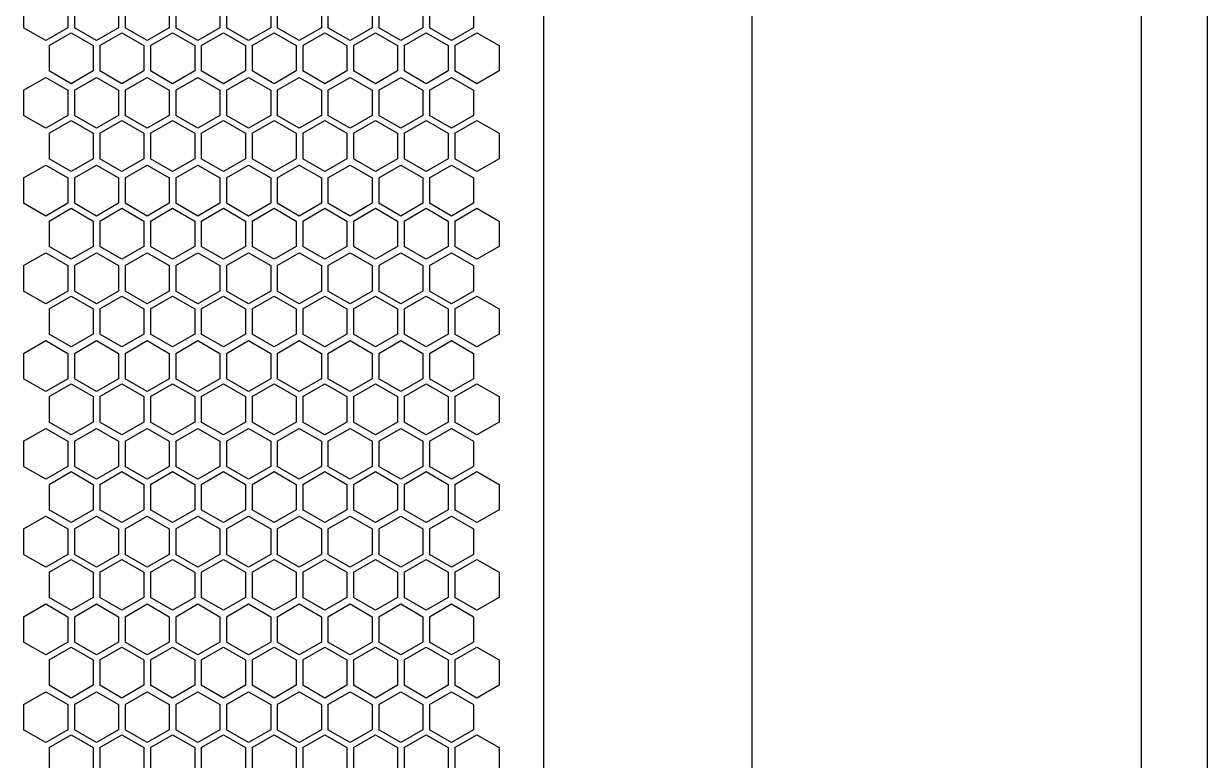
# Model space of a CAD drawing. Header units: millimetres. Extents: x 55614 to 110757, y -66981 to -47484.
# Drawn here: x 64571.4 to 64786.1, y -50503.7 to -50370 of the extents above; entities that cross this region are included whole.
import ezdxf

# ---------------------------------------------------------------- set-up
doc = ezdxf.new("R2010")
doc.units = ezdxf.units.MM
for name, color, linetype in [('4212-68099_1_0', 7, 'Continuous'), ('4212-73754_1_0', 7, 'Continuous'), ('4215-0412-2_0', 7, 'Continuous')]:
    doc.layers.add(name, color=color, linetype=linetype)
doc.layers.add('THICK', color=7, linetype='Continuous', lineweight=0)

# ---------------------------------------------------------------- blocks, each defined once
blk = doc.blocks.new('2-1725')
at = {"layer": '4212-68099_1_0', "color": 7, "linetype": 'Continuous'}
blk.add_line((-16312.63, -71550.95), (-16312.63, -73625.95), dxfattribs=at)
at = {"layer": '4212-73754_1_0', "color": 7, "linetype": 'Continuous'}
blk.add_line((-16300.63, -72573.45), (-16300.63, -71552.65), dxfattribs=at)
at = {"layer": '4215-0412-2_0', "color": 7, "linetype": 'Continuous'}
for p, q in [((-16421.03, -71628.67), (-16421.03, -72057.27)), ((-16383.23, -71631.67), (-16383.23, -72054.27)), ((-16515.32, -71792.24), (-16515.32, -71796.86)), ((-16507.31, -71792.24), (-16507.31, -71796.86)), ((-16506.12, -71792.24), (-16506.12, -71796.86)), ((-16498.11, -71792.24), (-16498.11, -71796.86)), ((-16496.92, -71792.24), (-16496.92, -71796.86)), ((-16488.91, -71792.24), (-16488.91, -71796.86)), ((-16487.72, -71792.24), (-16487.72, -71796.86)), ((-16479.71, -71792.24), (-16479.71, -71796.86)), ((-16478.52, -71792.24), (-16478.52, -71796.86)), ((-16470.51, -71792.24), (-16470.51, -71796.86)), ((-16469.32, -71792.24), (-16469.32, -71796.86)), ((-16461.31, -71792.24), (-16461.31, -71796.86)), ((-16460.12, -71792.24), (-16460.12, -71796.86)), ((-16452.11, -71792.24), (-16452.11, -71796.86)), ((-16450.92, -71792.24), (-16450.92, -71796.86)), ((-16442.91, -71792.24), (-16442.91, -71796.86)), ((-16441.72, -71792.24), (-16441.72, -71796.86)), ((-16433.71, -71792.24), (-16433.71, -71796.86)), ((-16511.32, -71799.17), (-16515.32, -71796.86)), ((-16507.31, -71796.86), (-16511.32, -71799.17)), ((-16510.7, -71800.08), (-16506.7, -71797.77)), ((-16506.7, -71797.77), (-16502.7, -71800.08)), ((-16502.12, -71799.17), (-16506.12, -71796.86)), ((-16498.11, -71796.86), (-16502.12, -71799.17)), ((-16501.5, -71800.08), (-16497.5, -71797.77)), ((-16497.5, -71797.77), (-16493.5, -71800.08)), ((-16492.92, -71799.17), (-16496.92, -71796.86)), ((-16488.91, -71796.86), (-16492.92, -71799.17)), ((-16492.3, -71800.08), (-16488.3, -71797.77)), ((-16488.3, -71797.77), (-16484.3, -71800.08)), ((-16483.72, -71799.17), (-16487.72, -71796.86)), ((-16479.71, -71796.86), (-16483.72, -71799.17)), ((-16483.1, -71800.08), (-16479.1, -71797.77)), ((-16479.1, -71797.77), (-16475.1, -71800.08)), ((-16474.52, -71799.17), (-16478.52, -71796.86)), ((-16470.51, -71796.86), (-16474.52, -71799.17)), ((-16473.9, -71800.08), (-16469.9, -71797.77)), ((-16469.9, -71797.77), (-16465.9, -71800.08)), ((-16465.32, -71799.17), (-16469.32, -71796.86)), ((-16461.31, -71796.86), (-16465.32, -71799.17)), ((-16464.7, -71800.08), (-16460.7, -71797.77)), ((-16460.7, -71797.77), (-16456.7, -71800.08)), ((-16456.12, -71799.17), (-16460.12, -71796.86)), ((-16452.11, -71796.86), (-16456.12, -71799.17)), ((-16455.5, -71800.08), (-16451.5, -71797.77)), ((-16451.5, -71797.77), (-16447.5, -71800.08)), ((-16446.92, -71799.17), (-16450.92, -71796.86)), ((-16442.91, -71796.86), (-16446.92, -71799.17)), ((-16446.3, -71800.08), (-16442.3, -71797.77)), ((-16442.3, -71797.77), (-16438.3, -71800.08)), ((-16437.72, -71799.17), (-16441.72, -71796.86)), ((-16433.71, -71796.86), (-16437.72, -71799.17)), ((-16437.1, -71800.08), (-16433.1, -71797.77)), ((-16433.1, -71797.77), (-16429.1, -71800.08)), ((-16510.7, -71800.08), (-16510.7, -71804.7)), ((-16502.7, -71800.08), (-16502.7, -71804.7)), ((-16501.5, -71800.08), (-16501.5, -71804.7)), ((-16493.5, -71800.08), (-16493.5, -71804.7)), ((-16492.3, -71800.08), (-16492.3, -71804.7)), ((-16484.3, -71800.08), (-16484.3, -71804.7)), ((-16483.1, -71800.08), (-16483.1, -71804.7)), ((-16475.1, -71800.08), (-16475.1, -71804.7)), ((-16473.9, -71800.08), (-16473.9, -71804.7)), ((-16465.9, -71800.08), (-16465.9, -71804.7)), ((-16464.7, -71800.08), (-16464.7, -71804.7)), ((-16456.7, -71800.08), (-16456.7, -71804.7)), ((-16455.5, -71800.08), (-16455.5, -71804.7)), ((-16447.5, -71800.08), (-16447.5, -71804.7)), ((-16446.3, -71800.08), (-16446.3, -71804.7)), ((-16438.3, -71800.08), (-16438.3, -71804.7)), ((-16437.1, -71800.08), (-16437.1, -71804.7)), ((-16429.1, -71800.08), (-16429.1, -71804.7)), ((-16506.7, -71807.01), (-16510.7, -71804.7)), ((-16502.7, -71804.7), (-16506.7, -71807.01)), ((-16497.5, -71807.01), (-16501.5, -71804.7)), ((-16493.5, -71804.7), (-16497.5, -71807.01)), ((-16488.3, -71807.01), (-16492.3, -71804.7)), ((-16484.3, -71804.7), (-16488.3, -71807.01)), ((-16479.1, -71807.01), (-16483.1, -71804.7)), ((-16475.1, -71804.7), (-16479.1, -71807.01)), ((-16469.9, -71807.01), (-16473.9, -71804.7)), ((-16465.9, -71804.7), (-16469.9, -71807.01)), ((-16460.7, -71807.01), (-16464.7, -71804.7)), ((-16456.7, -71804.7), (-16460.7, -71807.01)), ((-16451.5, -71807.01), (-16455.5, -71804.7)), ((-16447.5, -71804.7), (-16451.5, -71807.01)), ((-16442.3, -71807.01), (-16446.3, -71804.7)), ((-16438.3, -71804.7), (-16442.3, -71807.01)), ((-16433.1, -71807.01), (-16437.1, -71804.7)), ((-16429.1, -71804.7), (-16433.1, -71807.01)), ((-16515.32, -71808.17), (-16511.32, -71805.86)), ((-16511.32, -71805.86), (-16507.31, -71808.17)), ((-16506.12, -71808.17), (-16502.12, -71805.86)), ((-16502.12, -71805.86), (-16498.11, -71808.17)), ((-16496.92, -71808.17), (-16492.92, -71805.86)), ((-16492.92, -71805.86), (-16488.91, -71808.17)), ((-16487.72, -71808.17), (-16483.72, -71805.86)), ((-16483.72, -71805.86), (-16479.71, -71808.17)), ((-16478.52, -71808.17), (-16474.52, -71805.86)), ((-16474.52, -71805.86), (-16470.51, -71808.17)), ((-16469.32, -71808.17), (-16465.32, -71805.86)), ((-16465.32, -71805.86), (-16461.31, -71808.17)), ((-16460.12, -71808.17), (-16456.12, -71805.86)), ((-16456.12, -71805.86), (-16452.11, -71808.17)), ((-16450.92, -71808.17), (-16446.92, -71805.86)), ((-16446.92, -71805.86), (-16442.91, -71808.17)), ((-16441.72, -71808.17), (-16437.72, -71805.86)), ((-16437.72, -71805.86), (-16433.71, -71808.17)), ((-16515.32, -71808.17), (-16515.32, -71812.79)), ((-16507.31, -71808.17), (-16507.31, -71812.79)), ((-16506.12, -71808.17), (-16506.12, -71812.79)), ((-16498.11, -71808.17), (-16498.11, -71812.79)), ((-16496.92, -71808.17), (-16496.92, -71812.79)), ((-16488.91, -71808.17), (-16488.91, -71812.79)), ((-16487.72, -71808.17), (-16487.72, -71812.79)), ((-16479.71, -71808.17), (-16479.71, -71812.79)), ((-16478.52, -71808.17), (-16478.52, -71812.79)), ((-16470.51, -71808.17), (-16470.51, -71812.79)), ((-16469.32, -71808.17), (-16469.32, -71812.79)), ((-16461.31, -71808.17), (-16461.31, -71812.79)), ((-16460.12, -71808.17), (-16460.12, -71812.79)), ((-16452.11, -71808.17), (-16452.11, -71812.79)), ((-16450.92, -71808.17), (-16450.92, -71812.79)), ((-16442.91, -71808.17), (-16442.91, -71812.79)), ((-16441.72, -71808.17), (-16441.72, -71812.79)), ((-16433.71, -71808.17), (-16433.71, -71812.79)), ((-16511.32, -71815.1), (-16515.32, -71812.79)), ((-16507.31, -71812.79), (-16511.32, -71815.1)), ((-16510.7, -71816.01), (-16506.7, -71813.7)), ((-16506.7, -71813.7), (-16502.7, -71816.01)), ((-16502.12, -71815.1), (-16506.12, -71812.79)), ((-16498.11, -71812.79), (-16502.12, -71815.1)), ((-16501.5, -71816.01), (-16497.5, -71813.7)), ((-16497.5, -71813.7), (-16493.5, -71816.01)), ((-16492.92, -71815.1), (-16496.92, -71812.79)), ((-16488.91, -71812.79), (-16492.92, -71815.1)), ((-16492.3, -71816.01), (-16488.3, -71813.7)), ((-16488.3, -71813.7), (-16484.3, -71816.01)), ((-16483.72, -71815.1), (-16487.72, -71812.79)), ((-16479.71, -71812.79), (-16483.72, -71815.1)), ((-16483.1, -71816.01), (-16479.1, -71813.7)), ((-16479.1, -71813.7), (-16475.1, -71816.01)), ((-16474.52, -71815.1), (-16478.52, -71812.79)), ((-16470.51, -71812.79), (-16474.52, -71815.1)), ((-16473.9, -71816.01), (-16469.9, -71813.7)), ((-16469.9, -71813.7), (-16465.9, -71816.01)), ((-16465.32, -71815.1), (-16469.32, -71812.79)), ((-16461.31, -71812.79), (-16465.32, -71815.1)), ((-16464.7, -71816.01), (-16460.7, -71813.7)), ((-16460.7, -71813.7), (-16456.7, -71816.01)), ((-16456.12, -71815.1), (-16460.12, -71812.79)), ((-16452.11, -71812.79), (-16456.12, -71815.1)), ((-16455.5, -71816.01), (-16451.5, -71813.7)), ((-16451.5, -71813.7), (-16447.5, -71816.01)), ((-16446.92, -71815.1), (-16450.92, -71812.79)), ((-16442.91, -71812.79), (-16446.92, -71815.1)), ((-16446.3, -71816.01), (-16442.3, -71813.7)), ((-16442.3, -71813.7), (-16438.3, -71816.01)), ((-16437.72, -71815.1), (-16441.72, -71812.79)), ((-16433.71, -71812.79), (-16437.72, -71815.1)), ((-16437.1, -71816.01), (-16433.1, -71813.7)), ((-16433.1, -71813.7), (-16429.1, -71816.01)), ((-16510.7, -71816.01), (-16510.7, -71820.63)), ((-16502.7, -71816.01), (-16502.7, -71820.63)), ((-16501.5, -71816.01), (-16501.5, -71820.63)), ((-16493.5, -71816.01), (-16493.5, -71820.63)), ((-16492.3, -71816.01), (-16492.3, -71820.63)), ((-16484.3, -71816.01), (-16484.3, -71820.63)), ((-16483.1, -71816.01), (-16483.1, -71820.63)), ((-16475.1, -71816.01), (-16475.1, -71820.63)), ((-16473.9, -71816.01), (-16473.9, -71820.63)), ((-16465.9, -71816.01), (-16465.9, -71820.63)), ((-16464.7, -71816.01), (-16464.7, -71820.63)), ((-16456.7, -71816.01), (-16456.7, -71820.63)), ((-16455.5, -71816.01), (-16455.5, -71820.63)), ((-16447.5, -71816.01), (-16447.5, -71820.63)), ((-16446.3, -71816.01), (-16446.3, -71820.63)), ((-16438.3, -71816.01), (-16438.3, -71820.63)), ((-16437.1, -71816.01), (-16437.1, -71820.63)), ((-16429.1, -71816.01), (-16429.1, -71820.63)), ((-16515.32, -71824.1), (-16511.32, -71821.79)), ((-16511.32, -71821.79), (-16507.31, -71824.1)), ((-16506.7, -71822.94), (-16510.7, -71820.63)), ((-16502.7, -71820.63), (-16506.7, -71822.94)), ((-16506.12, -71824.1), (-16502.12, -71821.79)), ((-16502.12, -71821.79), (-16498.11, -71824.1)), ((-16497.5, -71822.94), (-16501.5, -71820.63)), ((-16493.5, -71820.63), (-16497.5, -71822.94)), ((-16496.92, -71824.1), (-16492.92, -71821.79)), ((-16492.92, -71821.79), (-16488.91, -71824.1)), ((-16488.3, -71822.94), (-16492.3, -71820.63)), ((-16484.3, -71820.63), (-16488.3, -71822.94)), ((-16487.72, -71824.1), (-16483.72, -71821.79)), ((-16483.72, -71821.79), (-16479.71, -71824.1)), ((-16479.1, -71822.94), (-16483.1, -71820.63)), ((-16475.1, -71820.63), (-16479.1, -71822.94)), ((-16478.52, -71824.1), (-16474.52, -71821.79)), ((-16474.52, -71821.79), (-16470.51, -71824.1)), ((-16469.9, -71822.94), (-16473.9, -71820.63)), ((-16465.9, -71820.63), (-16469.9, -71822.94)), ((-16469.32, -71824.1), (-16465.32, -71821.79)), ((-16465.32, -71821.79), (-16461.31, -71824.1)), ((-16460.7, -71822.94), (-16464.7, -71820.63)), ((-16456.7, -71820.63), (-16460.7, -71822.94)), ((-16460.12, -71824.1), (-16456.12, -71821.79)), ((-16456.12, -71821.79), (-16452.11, -71824.1)), ((-16451.5, -71822.94), (-16455.5, -71820.63)), ((-16447.5, -71820.63), (-16451.5, -71822.94)), ((-16450.92, -71824.1), (-16446.92, -71821.79)), ((-16446.92, -71821.79), (-16442.91, -71824.1)), ((-16442.3, -71822.94), (-16446.3, -71820.63)), ((-16438.3, -71820.63), (-16442.3, -71822.94)), ((-16441.72, -71824.1), (-16437.72, -71821.79)), ((-16437.72, -71821.79), (-16433.71, -71824.1)), ((-16433.1, -71822.94), (-16437.1, -71820.63)), ((-16429.1, -71820.63), (-16433.1, -71822.94)), ((-16515.32, -71824.1), (-16515.32, -71828.72)), ((-16507.31, -71824.1), (-16507.31, -71828.72)), ((-16506.12, -71824.1), (-16506.12, -71828.72)), ((-16498.11, -71824.1), (-16498.11, -71828.72)), ((-16496.92, -71824.1), (-16496.92, -71828.72)), ((-16488.91, -71824.1), (-16488.91, -71828.72)), ((-16487.72, -71824.1), (-16487.72, -71828.72)), ((-16479.71, -71824.1), (-16479.71, -71828.72)), ((-16478.52, -71824.1), (-16478.52, -71828.72)), ((-16470.51, -71824.1), (-16470.51, -71828.72)), ((-16469.32, -71824.1), (-16469.32, -71828.72)), ((-16461.31, -71824.1), (-16461.31, -71828.72)), ((-16460.12, -71824.1), (-16460.12, -71828.72)), ((-16452.11, -71824.1), (-16452.11, -71828.72)), ((-16450.92, -71824.1), (-16450.92, -71828.72)), ((-16442.91, -71824.1), (-16442.91, -71828.72)), ((-16441.72, -71824.1), (-16441.72, -71828.72)), ((-16433.71, -71824.1), (-16433.71, -71828.72)), ((-16511.32, -71831.03), (-16515.32, -71828.72)), ((-16507.31, -71828.72), (-16511.32, -71831.03)), ((-16502.12, -71831.03), (-16506.12, -71828.72)), ((-16498.11, -71828.72), (-16502.12, -71831.03)), ((-16492.92, -71831.03), (-16496.92, -71828.72)), ((-16488.91, -71828.72), (-16492.92, -71831.03)), ((-16483.72, -71831.03), (-16487.72, -71828.72)), ((-16479.71, -71828.72), (-16483.72, -71831.03)), ((-16474.52, -71831.03), (-16478.52, -71828.72)), ((-16470.51, -71828.72), (-16474.52, -71831.03)), ((-16465.32, -71831.03), (-16469.32, -71828.72)), ((-16461.31, -71828.72), (-16465.32, -71831.03)), ((-16456.12, -71831.03), (-16460.12, -71828.72)), ((-16452.11, -71828.72), (-16456.12, -71831.03)), ((-16446.92, -71831.03), (-16450.92, -71828.72)), ((-16442.91, -71828.72), (-16446.92, -71831.03)), ((-16437.72, -71831.03), (-16441.72, -71828.72)), ((-16433.71, -71828.72), (-16437.72, -71831.03)), ((-16510.7, -71831.94), (-16506.7, -71829.63)), ((-16506.7, -71829.63), (-16502.7, -71831.94)), ((-16501.5, -71831.94), (-16497.5, -71829.63)), ((-16497.5, -71829.63), (-16493.5, -71831.94)), ((-16492.3, -71831.94), (-16488.3, -71829.63)), ((-16488.3, -71829.63), (-16484.3, -71831.94)), ((-16483.1, -71831.94), (-16479.1, -71829.63)), ((-16479.1, -71829.63), (-16475.1, -71831.94)), ((-16473.9, -71831.94), (-16469.9, -71829.63)), ((-16469.9, -71829.63), (-16465.9, -71831.94)), ((-16464.7, -71831.94), (-16460.7, -71829.63)), ((-16460.7, -71829.63), (-16456.7, -71831.94)), ((-16455.5, -71831.94), (-16451.5, -71829.63)), ((-16451.5, -71829.63), (-16447.5, -71831.94)), ((-16446.3, -71831.94), (-16442.3, -71829.63)), ((-16442.3, -71829.63), (-16438.3, -71831.94)), ((-16437.1, -71831.94), (-16433.1, -71829.63)), ((-16433.1, -71829.63), (-16429.1, -71831.94)), ((-16510.7, -71831.94), (-16510.7, -71836.56)), ((-16502.7, -71831.94), (-16502.7, -71836.56)), ((-16501.5, -71831.94), (-16501.5, -71836.56)), ((-16493.5, -71831.94), (-16493.5, -71836.56)), ((-16492.3, -71831.94), (-16492.3, -71836.56)), ((-16484.3, -71831.94), (-16484.3, -71836.56)), ((-16483.1, -71831.94), (-16483.1, -71836.56)), ((-16475.1, -71831.94), (-16475.1, -71836.56)), ((-16473.9, -71831.94), (-16473.9, -71836.56)), ((-16465.9, -71831.94), (-16465.9, -71836.56)), ((-16464.7, -71831.94), (-16464.7, -71836.56)), ((-16456.7, -71831.94), (-16456.7, -71836.56)), ((-16455.5, -71831.94), (-16455.5, -71836.56)), ((-16447.5, -71831.94), (-16447.5, -71836.56)), ((-16446.3, -71831.94), (-16446.3, -71836.56)), ((-16438.3, -71831.94), (-16438.3, -71836.56)), ((-16437.1, -71831.94), (-16437.1, -71836.56)), ((-16429.1, -71831.94), (-16429.1, -71836.56)), ((-16506.7, -71838.87), (-16510.7, -71836.56)), ((-16502.7, -71836.56), (-16506.7, -71838.87)), ((-16497.5, -71838.87), (-16501.5, -71836.56)), ((-16493.5, -71836.56), (-16497.5, -71838.87)), ((-16488.3, -71838.87), (-16492.3, -71836.56)), ((-16484.3, -71836.56), (-16488.3, -71838.87)), ((-16479.1, -71838.87), (-16483.1, -71836.56)), ((-16475.1, -71836.56), (-16479.1, -71838.87)), ((-16469.9, -71838.87), (-16473.9, -71836.56)), ((-16465.9, -71836.56), (-16469.9, -71838.87)), ((-16460.7, -71838.87), (-16464.7, -71836.56)), ((-16456.7, -71836.56), (-16460.7, -71838.87)), ((-16451.5, -71838.87), (-16455.5, -71836.56)), ((-16447.5, -71836.56), (-16451.5, -71838.87)), ((-16442.3, -71838.87), (-16446.3, -71836.56)), ((-16438.3, -71836.56), (-16442.3, -71838.87)), ((-16433.1, -71838.87), (-16437.1, -71836.56)), ((-16429.1, -71836.56), (-16433.1, -71838.87)), ((-16515.32, -71840.03), (-16511.32, -71837.72)), ((-16511.32, -71837.72), (-16507.31, -71840.03)), ((-16506.12, -71840.03), (-16502.12, -71837.72)), ((-16502.12, -71837.72), (-16498.11, -71840.03)), ((-16496.92, -71840.03), (-16492.92, -71837.72)), ((-16492.92, -71837.72), (-16488.91, -71840.03)), ((-16487.72, -71840.03), (-16483.72, -71837.72)), ((-16483.72, -71837.72), (-16479.71, -71840.03)), ((-16478.52, -71840.03), (-16474.52, -71837.72)), ((-16474.52, -71837.72), (-16470.51, -71840.03)), ((-16469.32, -71840.03), (-16465.32, -71837.72)), ((-16465.32, -71837.72), (-16461.31, -71840.03)), ((-16460.12, -71840.03), (-16456.12, -71837.72)), ((-16456.12, -71837.72), (-16452.11, -71840.03)), ((-16450.92, -71840.03), (-16446.92, -71837.72)), ((-16446.92, -71837.72), (-16442.91, -71840.03)), ((-16441.72, -71840.03), (-16437.72, -71837.72)), ((-16437.72, -71837.72), (-16433.71, -71840.03)), ((-16515.32, -71840.03), (-16515.32, -71844.65)), ((-16507.31, -71840.03), (-16507.31, -71844.65)), ((-16506.12, -71840.03), (-16506.12, -71844.65)), ((-16498.11, -71840.03), (-16498.11, -71844.65)), ((-16496.92, -71840.03), (-16496.92, -71844.65)), ((-16488.91, -71840.03), (-16488.91, -71844.65)), ((-16487.72, -71840.03), (-16487.72, -71844.65)), ((-16479.71, -71840.03), (-16479.71, -71844.65)), ((-16478.52, -71840.03), (-16478.52, -71844.65)), ((-16470.51, -71840.03), (-16470.51, -71844.65)), ((-16469.32, -71840.03), (-16469.32, -71844.65)), ((-16461.31, -71840.03), (-16461.31, -71844.65)), ((-16460.12, -71840.03), (-16460.12, -71844.65)), ((-16452.11, -71840.03), (-16452.11, -71844.65)), ((-16450.92, -71840.03), (-16450.92, -71844.65)), ((-16442.91, -71840.03), (-16442.91, -71844.65)), ((-16441.72, -71840.03), (-16441.72, -71844.65)), ((-16433.71, -71840.03), (-16433.71, -71844.65)), ((-16511.32, -71846.96), (-16515.32, -71844.65)), ((-16507.31, -71844.65), (-16511.32, -71846.96)), ((-16510.7, -71847.87), (-16506.7, -71845.56)), ((-16506.7, -71845.56), (-16502.7, -71847.87)), ((-16502.12, -71846.96), (-16506.12, -71844.65)), ((-16498.11, -71844.65), (-16502.12, -71846.96)), ((-16501.5, -71847.87), (-16497.5, -71845.56)), ((-16497.5, -71845.56), (-16493.5, -71847.87)), ((-16492.92, -71846.96), (-16496.92, -71844.65)), ((-16488.91, -71844.65), (-16492.92, -71846.96)), ((-16492.3, -71847.87), (-16488.3, -71845.56)), ((-16488.3, -71845.56), (-16484.3, -71847.87)), ((-16483.72, -71846.96), (-16487.72, -71844.65)), ((-16479.71, -71844.65), (-16483.72, -71846.96)), ((-16483.1, -71847.87), (-16479.1, -71845.56)), ((-16479.1, -71845.56), (-16475.1, -71847.87)), ((-16474.52, -71846.96), (-16478.52, -71844.65)), ((-16470.51, -71844.65), (-16474.52, -71846.96)), ((-16473.9, -71847.87), (-16469.9, -71845.56)), ((-16469.9, -71845.56), (-16465.9, -71847.87)), ((-16465.32, -71846.96), (-16469.32, -71844.65)), ((-16461.31, -71844.65), (-16465.32, -71846.96)), ((-16464.7, -71847.87), (-16460.7, -71845.56)), ((-16460.7, -71845.56), (-16456.7, -71847.87)), ((-16456.12, -71846.96), (-16460.12, -71844.65)), ((-16452.11, -71844.65), (-16456.12, -71846.96)), ((-16455.5, -71847.87), (-16451.5, -71845.56)), ((-16451.5, -71845.56), (-16447.5, -71847.87)), ((-16446.92, -71846.96), (-16450.92, -71844.65)), ((-16442.91, -71844.65), (-16446.92, -71846.96)), ((-16446.3, -71847.87), (-16442.3, -71845.56)), ((-16442.3, -71845.56), (-16438.3, -71847.87)), ((-16437.72, -71846.96), (-16441.72, -71844.65)), ((-16433.71, -71844.65), (-16437.72, -71846.96)), ((-16437.1, -71847.87), (-16433.1, -71845.56)), ((-16433.1, -71845.56), (-16429.1, -71847.87)), ((-16510.7, -71847.87), (-16510.7, -71852.49)), ((-16502.7, -71847.87), (-16502.7, -71852.49)), ((-16501.5, -71847.87), (-16501.5, -71852.49)), ((-16493.5, -71847.87), (-16493.5, -71852.49)), ((-16492.3, -71847.87), (-16492.3, -71852.49)), ((-16484.3, -71847.87), (-16484.3, -71852.49)), ((-16483.1, -71847.87), (-16483.1, -71852.49)), ((-16475.1, -71847.87), (-16475.1, -71852.49)), ((-16473.9, -71847.87), (-16473.9, -71852.49)), ((-16465.9, -71847.87), (-16465.9, -71852.49)), ((-16464.7, -71847.87), (-16464.7, -71852.49)), ((-16456.7, -71847.87), (-16456.7, -71852.49)), ((-16455.5, -71847.87), (-16455.5, -71852.49)), ((-16447.5, -71847.87), (-16447.5, -71852.49)), ((-16446.3, -71847.87), (-16446.3, -71852.49)), ((-16438.3, -71847.87), (-16438.3, -71852.49)), ((-16437.1, -71847.87), (-16437.1, -71852.49)), ((-16429.1, -71847.87), (-16429.1, -71852.49)), ((-16515.32, -71855.96), (-16511.32, -71853.65)), ((-16511.32, -71853.65), (-16507.31, -71855.96)), ((-16506.7, -71854.8), (-16510.7, -71852.49)), ((-16502.7, -71852.49), (-16506.7, -71854.8)), ((-16506.12, -71855.96), (-16502.12, -71853.65)), ((-16502.12, -71853.65), (-16498.11, -71855.96)), ((-16497.5, -71854.8), (-16501.5, -71852.49)), ((-16493.5, -71852.49), (-16497.5, -71854.8)), ((-16496.92, -71855.96), (-16492.92, -71853.65)), ((-16492.92, -71853.65), (-16488.91, -71855.96)), ((-16488.3, -71854.8), (-16492.3, -71852.49)), ((-16484.3, -71852.49), (-16488.3, -71854.8)), ((-16487.72, -71855.96), (-16483.72, -71853.65)), ((-16483.72, -71853.65), (-16479.71, -71855.96)), ((-16479.1, -71854.8), (-16483.1, -71852.49)), ((-16475.1, -71852.49), (-16479.1, -71854.8)), ((-16478.52, -71855.96), (-16474.52, -71853.65)), ((-16474.52, -71853.65), (-16470.51, -71855.96)), ((-16469.9, -71854.8), (-16473.9, -71852.49)), ((-16465.9, -71852.49), (-16469.9, -71854.8)), ((-16469.32, -71855.96), (-16465.32, -71853.65)), ((-16465.32, -71853.65), (-16461.31, -71855.96)), ((-16460.7, -71854.8), (-16464.7, -71852.49)), ((-16456.7, -71852.49), (-16460.7, -71854.8)), ((-16460.12, -71855.96), (-16456.12, -71853.65)), ((-16456.12, -71853.65), (-16452.11, -71855.96)), ((-16451.5, -71854.8), (-16455.5, -71852.49)), ((-16447.5, -71852.49), (-16451.5, -71854.8)), ((-16450.92, -71855.96), (-16446.92, -71853.65)), ((-16446.92, -71853.65), (-16442.91, -71855.96)), ((-16442.3, -71854.8), (-16446.3, -71852.49)), ((-16438.3, -71852.49), (-16442.3, -71854.8)), ((-16441.72, -71855.96), (-16437.72, -71853.65)), ((-16437.72, -71853.65), (-16433.71, -71855.96)), ((-16433.1, -71854.8), (-16437.1, -71852.49)), ((-16429.1, -71852.49), (-16433.1, -71854.8)), ((-16515.32, -71855.96), (-16515.32, -71860.58)), ((-16507.31, -71855.96), (-16507.31, -71860.58)), ((-16506.12, -71855.96), (-16506.12, -71860.58)), ((-16498.11, -71855.96), (-16498.11, -71860.58)), ((-16496.92, -71855.96), (-16496.92, -71860.58)), ((-16488.91, -71855.96), (-16488.91, -71860.58)), ((-16487.72, -71855.96), (-16487.72, -71860.58)), ((-16479.71, -71855.96), (-16479.71, -71860.58)), ((-16478.52, -71855.96), (-16478.52, -71860.58)), ((-16470.51, -71855.96), (-16470.51, -71860.58)), ((-16469.32, -71855.96), (-16469.32, -71860.58)), ((-16461.31, -71855.96), (-16461.31, -71860.58)), ((-16460.12, -71855.96), (-16460.12, -71860.58)), ((-16452.11, -71855.96), (-16452.11, -71860.58)), ((-16450.92, -71855.96), (-16450.92, -71860.58)), ((-16442.91, -71855.96), (-16442.91, -71860.58)), ((-16441.72, -71855.96), (-16441.72, -71860.58)), ((-16433.71, -71855.96), (-16433.71, -71860.58)), ((-16511.32, -71862.89), (-16515.32, -71860.58)), ((-16507.31, -71860.58), (-16511.32, -71862.89)), ((-16502.12, -71862.89), (-16506.12, -71860.58)), ((-16498.11, -71860.58), (-16502.12, -71862.89)), ((-16492.92, -71862.89), (-16496.92, -71860.58)), ((-16488.91, -71860.58), (-16492.92, -71862.89)), ((-16483.72, -71862.89), (-16487.72, -71860.58)), ((-16479.71, -71860.58), (-16483.72, -71862.89)), ((-16474.52, -71862.89), (-16478.52, -71860.58)), ((-16470.51, -71860.58), (-16474.52, -71862.89)), ((-16465.32, -71862.89), (-16469.32, -71860.58)), ((-16461.31, -71860.58), (-16465.32, -71862.89)), ((-16456.12, -71862.89), (-16460.12, -71860.58)), ((-16452.11, -71860.58), (-16456.12, -71862.89)), ((-16446.92, -71862.89), (-16450.92, -71860.58)), ((-16442.91, -71860.58), (-16446.92, -71862.89)), ((-16437.72, -71862.89), (-16441.72, -71860.58)), ((-16433.71, -71860.58), (-16437.72, -71862.89)), ((-16510.7, -71863.8), (-16506.7, -71861.49)), ((-16506.7, -71861.49), (-16502.7, -71863.8)), ((-16501.5, -71863.8), (-16497.5, -71861.49)), ((-16497.5, -71861.49), (-16493.5, -71863.8)), ((-16492.3, -71863.8), (-16488.3, -71861.49)), ((-16488.3, -71861.49), (-16484.3, -71863.8)), ((-16483.1, -71863.8), (-16479.1, -71861.49)), ((-16479.1, -71861.49), (-16475.1, -71863.8)), ((-16473.9, -71863.8), (-16469.9, -71861.49)), ((-16469.9, -71861.49), (-16465.9, -71863.8)), ((-16464.7, -71863.8), (-16460.7, -71861.49)), ((-16460.7, -71861.49), (-16456.7, -71863.8)), ((-16455.5, -71863.8), (-16451.5, -71861.49)), ((-16451.5, -71861.49), (-16447.5, -71863.8)), ((-16446.3, -71863.8), (-16442.3, -71861.49)), ((-16442.3, -71861.49), (-16438.3, -71863.8)), ((-16437.1, -71863.8), (-16433.1, -71861.49)), ((-16433.1, -71861.49), (-16429.1, -71863.8)), ((-16510.7, -71863.8), (-16510.7, -71868.42)), ((-16502.7, -71863.8), (-16502.7, -71868.42)), ((-16501.5, -71863.8), (-16501.5, -71868.42)), ((-16493.5, -71863.8), (-16493.5, -71868.42)), ((-16492.3, -71863.8), (-16492.3, -71868.42)), ((-16484.3, -71863.8), (-16484.3, -71868.42)), ((-16483.1, -71863.8), (-16483.1, -71868.42)), ((-16475.1, -71863.8), (-16475.1, -71868.42)), ((-16473.9, -71863.8), (-16473.9, -71868.42)), ((-16465.9, -71863.8), (-16465.9, -71868.42)), ((-16464.7, -71863.8), (-16464.7, -71868.42)), ((-16456.7, -71863.8), (-16456.7, -71868.42)), ((-16455.5, -71863.8), (-16455.5, -71868.42)), ((-16447.5, -71863.8), (-16447.5, -71868.42)), ((-16446.3, -71863.8), (-16446.3, -71868.42)), ((-16438.3, -71863.8), (-16438.3, -71868.42)), ((-16437.1, -71863.8), (-16437.1, -71868.42)), ((-16429.1, -71863.8), (-16429.1, -71868.42)), ((-16506.7, -71870.73), (-16510.7, -71868.42)), ((-16502.7, -71868.42), (-16506.7, -71870.73)), ((-16497.5, -71870.73), (-16501.5, -71868.42)), ((-16493.5, -71868.42), (-16497.5, -71870.73)), ((-16488.3, -71870.73), (-16492.3, -71868.42)), ((-16484.3, -71868.42), (-16488.3, -71870.73)), ((-16479.1, -71870.73), (-16483.1, -71868.42)), ((-16475.1, -71868.42), (-16479.1, -71870.73)), ((-16469.9, -71870.73), (-16473.9, -71868.42)), ((-16465.9, -71868.42), (-16469.9, -71870.73)), ((-16460.7, -71870.73), (-16464.7, -71868.42)), ((-16456.7, -71868.42), (-16460.7, -71870.73)), ((-16451.5, -71870.73), (-16455.5, -71868.42)), ((-16447.5, -71868.42), (-16451.5, -71870.73)), ((-16442.3, -71870.73), (-16446.3, -71868.42)), ((-16438.3, -71868.42), (-16442.3, -71870.73)), ((-16433.1, -71870.73), (-16437.1, -71868.42)), ((-16429.1, -71868.42), (-16433.1, -71870.73)), ((-16515.32, -71871.89), (-16511.32, -71869.58)), ((-16511.32, -71869.58), (-16507.31, -71871.89)), ((-16506.12, -71871.89), (-16502.12, -71869.58)), ((-16502.12, -71869.58), (-16498.11, -71871.89)), ((-16496.92, -71871.89), (-16492.92, -71869.58)), ((-16492.92, -71869.58), (-16488.91, -71871.89)), ((-16487.72, -71871.89), (-16483.72, -71869.58)), ((-16483.72, -71869.58), (-16479.71, -71871.89)), ((-16478.52, -71871.89), (-16474.52, -71869.58)), ((-16474.52, -71869.58), (-16470.51, -71871.89)), ((-16469.32, -71871.89), (-16465.32, -71869.58)), ((-16465.32, -71869.58), (-16461.31, -71871.89)), ((-16460.12, -71871.89), (-16456.12, -71869.58)), ((-16456.12, -71869.58), (-16452.11, -71871.89)), ((-16450.92, -71871.89), (-16446.92, -71869.58)), ((-16446.92, -71869.58), (-16442.91, -71871.89)), ((-16441.72, -71871.89), (-16437.72, -71869.58)), ((-16437.72, -71869.58), (-16433.71, -71871.89)), ((-16515.32, -71871.89), (-16515.32, -71876.51)), ((-16507.31, -71871.89), (-16507.31, -71876.51)), ((-16506.12, -71871.89), (-16506.12, -71876.51)), ((-16498.11, -71871.89), (-16498.11, -71876.51)), ((-16496.92, -71871.89), (-16496.92, -71876.51)), ((-16488.91, -71871.89), (-16488.91, -71876.51)), ((-16487.72, -71871.89), (-16487.72, -71876.51)), ((-16479.71, -71871.89), (-16479.71, -71876.51)), ((-16478.52, -71871.89), (-16478.52, -71876.51)), ((-16470.51, -71871.89), (-16470.51, -71876.51)), ((-16469.32, -71871.89), (-16469.32, -71876.51)), ((-16461.31, -71871.89), (-16461.31, -71876.51)), ((-16460.12, -71871.89), (-16460.12, -71876.51)), ((-16452.11, -71871.89), (-16452.11, -71876.51)), ((-16450.92, -71871.89), (-16450.92, -71876.51)), ((-16442.91, -71871.89), (-16442.91, -71876.51)), ((-16441.72, -71871.89), (-16441.72, -71876.51)), ((-16433.71, -71871.89), (-16433.71, -71876.51)), ((-16511.32, -71878.82), (-16515.32, -71876.51)), ((-16507.31, -71876.51), (-16511.32, -71878.82)), ((-16510.7, -71879.73), (-16506.7, -71877.42)), ((-16506.7, -71877.42), (-16502.7, -71879.73)), ((-16502.12, -71878.82), (-16506.12, -71876.51)), ((-16498.11, -71876.51), (-16502.12, -71878.82)), ((-16501.5, -71879.73), (-16497.5, -71877.42)), ((-16497.5, -71877.42), (-16493.5, -71879.73)), ((-16492.92, -71878.82), (-16496.92, -71876.51)), ((-16488.91, -71876.51), (-16492.92, -71878.82)), ((-16492.3, -71879.73), (-16488.3, -71877.42)), ((-16488.3, -71877.42), (-16484.3, -71879.73)), ((-16483.72, -71878.82), (-16487.72, -71876.51)), ((-16479.71, -71876.51), (-16483.72, -71878.82)), ((-16483.1, -71879.73), (-16479.1, -71877.42)), ((-16479.1, -71877.42), (-16475.1, -71879.73)), ((-16474.52, -71878.82), (-16478.52, -71876.51)), ((-16470.51, -71876.51), (-16474.52, -71878.82)), ((-16473.9, -71879.73), (-16469.9, -71877.42)), ((-16469.9, -71877.42), (-16465.9, -71879.73)), ((-16465.32, -71878.82), (-16469.32, -71876.51)), ((-16461.31, -71876.51), (-16465.32, -71878.82)), ((-16464.7, -71879.73), (-16460.7, -71877.42)), ((-16460.7, -71877.42), (-16456.7, -71879.73)), ((-16456.12, -71878.82), (-16460.12, -71876.51)), ((-16452.11, -71876.51), (-16456.12, -71878.82)), ((-16455.5, -71879.73), (-16451.5, -71877.42)), ((-16451.5, -71877.42), (-16447.5, -71879.73)), ((-16446.92, -71878.82), (-16450.92, -71876.51)), ((-16442.91, -71876.51), (-16446.92, -71878.82)), ((-16446.3, -71879.73), (-16442.3, -71877.42)), ((-16442.3, -71877.42), (-16438.3, -71879.73)), ((-16437.72, -71878.82), (-16441.72, -71876.51)), ((-16433.71, -71876.51), (-16437.72, -71878.82)), ((-16437.1, -71879.73), (-16433.1, -71877.42)), ((-16433.1, -71877.42), (-16429.1, -71879.73)), ((-16510.7, -71879.73), (-16510.7, -71884.35)), ((-16502.7, -71879.73), (-16502.7, -71884.35)), ((-16501.5, -71879.73), (-16501.5, -71884.35)), ((-16493.5, -71879.73), (-16493.5, -71884.35)), ((-16492.3, -71879.73), (-16492.3, -71884.35)), ((-16484.3, -71879.73), (-16484.3, -71884.35)), ((-16483.1, -71879.73), (-16483.1, -71884.35)), ((-16475.1, -71879.73), (-16475.1, -71884.35)), ((-16473.9, -71879.73), (-16473.9, -71884.35)), ((-16465.9, -71879.73), (-16465.9, -71884.35)), ((-16464.7, -71879.73), (-16464.7, -71884.35)), ((-16456.7, -71879.73), (-16456.7, -71884.35)), ((-16455.5, -71879.73), (-16455.5, -71884.35)), ((-16447.5, -71879.73), (-16447.5, -71884.35)), ((-16446.3, -71879.73), (-16446.3, -71884.35)), ((-16438.3, -71879.73), (-16438.3, -71884.35)), ((-16437.1, -71879.73), (-16437.1, -71884.35)), ((-16429.1, -71879.73), (-16429.1, -71884.35)), ((-16506.7, -71886.66), (-16510.7, -71884.35)), ((-16502.7, -71884.35), (-16506.7, -71886.66)), ((-16497.5, -71886.66), (-16501.5, -71884.35)), ((-16493.5, -71884.35), (-16497.5, -71886.66)), ((-16488.3, -71886.66), (-16492.3, -71884.35)), ((-16484.3, -71884.35), (-16488.3, -71886.66)), ((-16479.1, -71886.66), (-16483.1, -71884.35)), ((-16475.1, -71884.35), (-16479.1, -71886.66)), ((-16469.9, -71886.66), (-16473.9, -71884.35)), ((-16465.9, -71884.35), (-16469.9, -71886.66)), ((-16460.7, -71886.66), (-16464.7, -71884.35)), ((-16456.7, -71884.35), (-16460.7, -71886.66)), ((-16451.5, -71886.66), (-16455.5, -71884.35)), ((-16447.5, -71884.35), (-16451.5, -71886.66)), ((-16442.3, -71886.66), (-16446.3, -71884.35)), ((-16438.3, -71884.35), (-16442.3, -71886.66)), ((-16433.1, -71886.66), (-16437.1, -71884.35)), ((-16429.1, -71884.35), (-16433.1, -71886.66)), ((-16515.32, -71887.82), (-16511.32, -71885.51)), ((-16511.32, -71885.51), (-16507.31, -71887.82)), ((-16506.12, -71887.82), (-16502.12, -71885.51)), ((-16502.12, -71885.51), (-16498.11, -71887.82)), ((-16496.92, -71887.82), (-16492.92, -71885.51)), ((-16492.92, -71885.51), (-16488.91, -71887.82)), ((-16487.72, -71887.82), (-16483.72, -71885.51)), ((-16483.72, -71885.51), (-16479.71, -71887.82)), ((-16478.52, -71887.82), (-16474.52, -71885.51)), ((-16474.52, -71885.51), (-16470.51, -71887.82)), ((-16469.32, -71887.82), (-16465.32, -71885.51)), ((-16465.32, -71885.51), (-16461.31, -71887.82)), ((-16460.12, -71887.82), (-16456.12, -71885.51)), ((-16456.12, -71885.51), (-16452.11, -71887.82)), ((-16450.92, -71887.82), (-16446.92, -71885.51)), ((-16446.92, -71885.51), (-16442.91, -71887.82)), ((-16441.72, -71887.82), (-16437.72, -71885.51)), ((-16437.72, -71885.51), (-16433.71, -71887.82)), ((-16515.32, -71887.82), (-16515.32, -71892.44)), ((-16507.31, -71887.82), (-16507.31, -71892.44)), ((-16506.12, -71887.82), (-16506.12, -71892.44)), ((-16498.11, -71887.82), (-16498.11, -71892.44)), ((-16496.92, -71887.82), (-16496.92, -71892.44)), ((-16488.91, -71887.82), (-16488.91, -71892.44)), ((-16487.72, -71887.82), (-16487.72, -71892.44)), ((-16479.71, -71887.82), (-16479.71, -71892.44)), ((-16478.52, -71887.82), (-16478.52, -71892.44)), ((-16470.51, -71887.82), (-16470.51, -71892.44)), ((-16469.32, -71887.82), (-16469.32, -71892.44)), ((-16461.31, -71887.82), (-16461.31, -71892.44)), ((-16460.12, -71887.82), (-16460.12, -71892.44)), ((-16452.11, -71887.82), (-16452.11, -71892.44)), ((-16450.92, -71887.82), (-16450.92, -71892.44)), ((-16442.91, -71887.82), (-16442.91, -71892.44)), ((-16441.72, -71887.82), (-16441.72, -71892.44)), ((-16433.71, -71887.82), (-16433.71, -71892.44)), ((-16511.32, -71894.75), (-16515.32, -71892.44)), ((-16507.31, -71892.44), (-16511.32, -71894.75)), ((-16502.12, -71894.75), (-16506.12, -71892.44)), ((-16498.11, -71892.44), (-16502.12, -71894.75)), ((-16492.92, -71894.75), (-16496.92, -71892.44)), ((-16488.91, -71892.44), (-16492.92, -71894.75)), ((-16483.72, -71894.75), (-16487.72, -71892.44)), ((-16479.71, -71892.44), (-16483.72, -71894.75)), ((-16474.52, -71894.75), (-16478.52, -71892.44)), ((-16470.51, -71892.44), (-16474.52, -71894.75)), ((-16465.32, -71894.75), (-16469.32, -71892.44)), ((-16461.31, -71892.44), (-16465.32, -71894.75)), ((-16456.12, -71894.75), (-16460.12, -71892.44)), ((-16452.11, -71892.44), (-16456.12, -71894.75)), ((-16446.92, -71894.75), (-16450.92, -71892.44)), ((-16442.91, -71892.44), (-16446.92, -71894.75)), ((-16437.72, -71894.75), (-16441.72, -71892.44)), ((-16433.71, -71892.44), (-16437.72, -71894.75)), ((-16510.7, -71895.66), (-16506.7, -71893.35)), ((-16506.7, -71893.35), (-16502.7, -71895.66)), ((-16501.5, -71895.66), (-16497.5, -71893.35)), ((-16497.5, -71893.35), (-16493.5, -71895.66)), ((-16492.3, -71895.66), (-16488.3, -71893.35)), ((-16488.3, -71893.35), (-16484.3, -71895.66)), ((-16483.1, -71895.66), (-16479.1, -71893.35)), ((-16479.1, -71893.35), (-16475.1, -71895.66)), ((-16473.9, -71895.66), (-16469.9, -71893.35)), ((-16469.9, -71893.35), (-16465.9, -71895.66)), ((-16464.7, -71895.66), (-16460.7, -71893.35)), ((-16460.7, -71893.35), (-16456.7, -71895.66)), ((-16455.5, -71895.66), (-16451.5, -71893.35)), ((-16451.5, -71893.35), (-16447.5, -71895.66)), ((-16446.3, -71895.66), (-16442.3, -71893.35)), ((-16442.3, -71893.35), (-16438.3, -71895.66)), ((-16437.1, -71895.66), (-16433.1, -71893.35)), ((-16433.1, -71893.35), (-16429.1, -71895.66)), ((-16510.7, -71895.66), (-16510.7, -71900.28)), ((-16502.7, -71895.66), (-16502.7, -71900.28)), ((-16501.5, -71895.66), (-16501.5, -71900.28)), ((-16493.5, -71895.66), (-16493.5, -71900.28)), ((-16492.3, -71895.66), (-16492.3, -71900.28)), ((-16484.3, -71895.66), (-16484.3, -71900.28)), ((-16483.1, -71895.66), (-16483.1, -71900.28)), ((-16475.1, -71895.66), (-16475.1, -71900.28)), ((-16473.9, -71895.66), (-16473.9, -71900.28)), ((-16465.9, -71895.66), (-16465.9, -71900.28)), ((-16464.7, -71895.66), (-16464.7, -71900.28)), ((-16456.7, -71895.66), (-16456.7, -71900.28)), ((-16455.5, -71895.66), (-16455.5, -71900.28)), ((-16447.5, -71895.66), (-16447.5, -71900.28)), ((-16446.3, -71895.66), (-16446.3, -71900.28)), ((-16438.3, -71895.66), (-16438.3, -71900.28)), ((-16437.1, -71895.66), (-16437.1, -71900.28)), ((-16429.1, -71895.66), (-16429.1, -71900.28)), ((-16515.32, -71903.75), (-16511.32, -71901.44)), ((-16511.32, -71901.44), (-16507.31, -71903.75)), ((-16506.7, -71902.59), (-16510.7, -71900.28)), ((-16502.7, -71900.28), (-16506.7, -71902.59)), ((-16506.12, -71903.75), (-16502.12, -71901.44)), ((-16502.12, -71901.44), (-16498.11, -71903.75)), ((-16497.5, -71902.59), (-16501.5, -71900.28)), ((-16493.5, -71900.28), (-16497.5, -71902.59)), ((-16496.92, -71903.75), (-16492.92, -71901.44)), ((-16492.92, -71901.44), (-16488.91, -71903.75)), ((-16488.3, -71902.59), (-16492.3, -71900.28)), ((-16484.3, -71900.28), (-16488.3, -71902.59)), ((-16487.72, -71903.75), (-16483.72, -71901.44)), ((-16483.72, -71901.44), (-16479.71, -71903.75)), ((-16479.1, -71902.59), (-16483.1, -71900.28)), ((-16475.1, -71900.28), (-16479.1, -71902.59)), ((-16478.52, -71903.75), (-16474.52, -71901.44)), ((-16474.52, -71901.44), (-16470.51, -71903.75)), ((-16469.9, -71902.59), (-16473.9, -71900.28)), ((-16465.9, -71900.28), (-16469.9, -71902.59)), ((-16469.32, -71903.75), (-16465.32, -71901.44)), ((-16465.32, -71901.44), (-16461.31, -71903.75)), ((-16460.7, -71902.59), (-16464.7, -71900.28)), ((-16456.7, -71900.28), (-16460.7, -71902.59)), ((-16460.12, -71903.75), (-16456.12, -71901.44)), ((-16456.12, -71901.44), (-16452.11, -71903.75)), ((-16451.5, -71902.59), (-16455.5, -71900.28)), ((-16447.5, -71900.28), (-16451.5, -71902.59)), ((-16450.92, -71903.75), (-16446.92, -71901.44)), ((-16446.92, -71901.44), (-16442.91, -71903.75)), ((-16442.3, -71902.59), (-16446.3, -71900.28)), ((-16438.3, -71900.28), (-16442.3, -71902.59)), ((-16441.72, -71903.75), (-16437.72, -71901.44)), ((-16437.72, -71901.44), (-16433.71, -71903.75)), ((-16433.1, -71902.59), (-16437.1, -71900.28)), ((-16429.1, -71900.28), (-16433.1, -71902.59)), ((-16515.32, -71903.75), (-16515.32, -71908.37)), ((-16507.31, -71903.75), (-16507.31, -71908.37)), ((-16506.12, -71903.75), (-16506.12, -71908.37)), ((-16498.11, -71903.75), (-16498.11, -71908.37)), ((-16496.92, -71903.75), (-16496.92, -71908.37)), ((-16488.91, -71903.75), (-16488.91, -71908.37)), ((-16487.72, -71903.75), (-16487.72, -71908.37)), ((-16479.71, -71903.75), (-16479.71, -71908.37)), ((-16478.52, -71903.75), (-16478.52, -71908.37)), ((-16470.51, -71903.75), (-16470.51, -71908.37)), ((-16469.32, -71903.75), (-16469.32, -71908.37)), ((-16461.31, -71903.75), (-16461.31, -71908.37)), ((-16460.12, -71903.75), (-16460.12, -71908.37)), ((-16452.11, -71903.75), (-16452.11, -71908.37)), ((-16450.92, -71903.75), (-16450.92, -71908.37)), ((-16442.91, -71903.75), (-16442.91, -71908.37)), ((-16441.72, -71903.75), (-16441.72, -71908.37)), ((-16433.71, -71903.75), (-16433.71, -71908.37)), ((-16511.32, -71910.68), (-16515.32, -71908.37)), ((-16507.31, -71908.37), (-16511.32, -71910.68)), ((-16510.7, -71911.59), (-16506.7, -71909.28)), ((-16506.7, -71909.28), (-16502.7, -71911.59)), ((-16502.12, -71910.68), (-16506.12, -71908.37)), ((-16498.11, -71908.37), (-16502.12, -71910.68)), ((-16501.5, -71911.59), (-16497.5, -71909.28)), ((-16497.5, -71909.28), (-16493.5, -71911.59)), ((-16492.92, -71910.68), (-16496.92, -71908.37)), ((-16488.91, -71908.37), (-16492.92, -71910.68)), ((-16492.3, -71911.59), (-16488.3, -71909.28)), ((-16488.3, -71909.28), (-16484.3, -71911.59)), ((-16483.72, -71910.68), (-16487.72, -71908.37)), ((-16479.71, -71908.37), (-16483.72, -71910.68)), ((-16483.1, -71911.59), (-16479.1, -71909.28)), ((-16479.1, -71909.28), (-16475.1, -71911.59)), ((-16474.52, -71910.68), (-16478.52, -71908.37)), ((-16470.51, -71908.37), (-16474.52, -71910.68)), ((-16473.9, -71911.59), (-16469.9, -71909.28)), ((-16469.9, -71909.28), (-16465.9, -71911.59)), ((-16465.32, -71910.68), (-16469.32, -71908.37)), ((-16461.31, -71908.37), (-16465.32, -71910.68)), ((-16464.7, -71911.59), (-16460.7, -71909.28)), ((-16460.7, -71909.28), (-16456.7, -71911.59)), ((-16456.12, -71910.68), (-16460.12, -71908.37)), ((-16452.11, -71908.37), (-16456.12, -71910.68)), ((-16455.5, -71911.59), (-16451.5, -71909.28)), ((-16451.5, -71909.28), (-16447.5, -71911.59)), ((-16446.92, -71910.68), (-16450.92, -71908.37)), ((-16442.91, -71908.37), (-16446.92, -71910.68)), ((-16446.3, -71911.59), (-16442.3, -71909.28)), ((-16442.3, -71909.28), (-16438.3, -71911.59)), ((-16437.72, -71910.68), (-16441.72, -71908.37)), ((-16433.71, -71908.37), (-16437.72, -71910.68)), ((-16437.1, -71911.59), (-16433.1, -71909.28)), ((-16433.1, -71909.28), (-16429.1, -71911.59)), ((-16510.7, -71911.59), (-16510.7, -71916.21)), ((-16502.7, -71911.59), (-16502.7, -71916.21)), ((-16501.5, -71911.59), (-16501.5, -71916.21)), ((-16493.5, -71911.59), (-16493.5, -71916.21)), ((-16492.3, -71911.59), (-16492.3, -71916.21)), ((-16484.3, -71911.59), (-16484.3, -71916.21)), ((-16483.1, -71911.59), (-16483.1, -71916.21)), ((-16475.1, -71911.59), (-16475.1, -71916.21)), ((-16473.9, -71911.59), (-16473.9, -71916.21)), ((-16465.9, -71911.59), (-16465.9, -71916.21)), ((-16464.7, -71911.59), (-16464.7, -71916.21)), ((-16456.7, -71911.59), (-16456.7, -71916.21)), ((-16455.5, -71911.59), (-16455.5, -71916.21)), ((-16447.5, -71911.59), (-16447.5, -71916.21)), ((-16446.3, -71911.59), (-16446.3, -71916.21)), ((-16438.3, -71911.59), (-16438.3, -71916.21)), ((-16437.1, -71911.59), (-16437.1, -71916.21)), ((-16429.1, -71911.59), (-16429.1, -71916.21)), ((-16506.7, -71918.52), (-16510.7, -71916.21)), ((-16502.7, -71916.21), (-16506.7, -71918.52)), ((-16497.5, -71918.52), (-16501.5, -71916.21)), ((-16493.5, -71916.21), (-16497.5, -71918.52)), ((-16488.3, -71918.52), (-16492.3, -71916.21)), ((-16484.3, -71916.21), (-16488.3, -71918.52)), ((-16479.1, -71918.52), (-16483.1, -71916.21)), ((-16475.1, -71916.21), (-16479.1, -71918.52)), ((-16469.9, -71918.52), (-16473.9, -71916.21)), ((-16465.9, -71916.21), (-16469.9, -71918.52)), ((-16460.7, -71918.52), (-16464.7, -71916.21)), ((-16456.7, -71916.21), (-16460.7, -71918.52)), ((-16451.5, -71918.52), (-16455.5, -71916.21)), ((-16447.5, -71916.21), (-16451.5, -71918.52)), ((-16442.3, -71918.52), (-16446.3, -71916.21)), ((-16438.3, -71916.21), (-16442.3, -71918.52)), ((-16433.1, -71918.52), (-16437.1, -71916.21)), ((-16429.1, -71916.21), (-16433.1, -71918.52)), ((-16515.32, -71919.68), (-16511.32, -71917.37)), ((-16511.32, -71917.37), (-16507.31, -71919.68)), ((-16506.12, -71919.68), (-16502.12, -71917.37)), ((-16502.12, -71917.37), (-16498.11, -71919.68)), ((-16496.92, -71919.68), (-16492.92, -71917.37)), ((-16492.92, -71917.37), (-16488.91, -71919.68)), ((-16487.72, -71919.68), (-16483.72, -71917.37)), ((-16483.72, -71917.37), (-16479.71, -71919.68)), ((-16478.52, -71919.68), (-16474.52, -71917.37)), ((-16474.52, -71917.37), (-16470.51, -71919.68)), ((-16469.32, -71919.68), (-16465.32, -71917.37)), ((-16465.32, -71917.37), (-16461.31, -71919.68)), ((-16460.12, -71919.68), (-16456.12, -71917.37)), ((-16456.12, -71917.37), (-16452.11, -71919.68)), ((-16450.92, -71919.68), (-16446.92, -71917.37)), ((-16446.92, -71917.37), (-16442.91, -71919.68)), ((-16441.72, -71919.68), (-16437.72, -71917.37)), ((-16437.72, -71917.37), (-16433.71, -71919.68)), ((-16515.32, -71919.68), (-16515.32, -71924.3)), ((-16507.31, -71919.68), (-16507.31, -71924.3)), ((-16506.12, -71919.68), (-16506.12, -71924.3)), ((-16498.11, -71919.68), (-16498.11, -71924.3)), ((-16496.92, -71919.68), (-16496.92, -71924.3)), ((-16488.91, -71919.68), (-16488.91, -71924.3)), ((-16487.72, -71919.68), (-16487.72, -71924.3)), ((-16479.71, -71919.68), (-16479.71, -71924.3)), ((-16478.52, -71919.68), (-16478.52, -71924.3)), ((-16470.51, -71919.68), (-16470.51, -71924.3)), ((-16469.32, -71919.68), (-16469.32, -71924.3)), ((-16461.31, -71919.68), (-16461.31, -71924.3)), ((-16460.12, -71919.68), (-16460.12, -71924.3)), ((-16452.11, -71919.68), (-16452.11, -71924.3)), ((-16450.92, -71919.68), (-16450.92, -71924.3)), ((-16442.91, -71919.68), (-16442.91, -71924.3)), ((-16441.72, -71919.68), (-16441.72, -71924.3)), ((-16433.71, -71919.68), (-16433.71, -71924.3)), ((-16511.32, -71926.61), (-16515.32, -71924.3)), ((-16507.31, -71924.3), (-16511.32, -71926.61)), ((-16510.7, -71927.52), (-16506.7, -71925.21)), ((-16506.7, -71925.21), (-16502.7, -71927.52)), ((-16502.12, -71926.61), (-16506.12, -71924.3)), ((-16498.11, -71924.3), (-16502.12, -71926.61)), ((-16501.5, -71927.52), (-16497.5, -71925.21)), ((-16497.5, -71925.21), (-16493.5, -71927.52)), ((-16492.92, -71926.61), (-16496.92, -71924.3)), ((-16488.91, -71924.3), (-16492.92, -71926.61)), ((-16492.3, -71927.52), (-16488.3, -71925.21)), ((-16488.3, -71925.21), (-16484.3, -71927.52)), ((-16483.72, -71926.61), (-16487.72, -71924.3)), ((-16479.71, -71924.3), (-16483.72, -71926.61)), ((-16483.1, -71927.52), (-16479.1, -71925.21)), ((-16479.1, -71925.21), (-16475.1, -71927.52)), ((-16474.52, -71926.61), (-16478.52, -71924.3)), ((-16470.51, -71924.3), (-16474.52, -71926.61)), ((-16473.9, -71927.52), (-16469.9, -71925.21)), ((-16469.9, -71925.21), (-16465.9, -71927.52)), ((-16465.32, -71926.61), (-16469.32, -71924.3)), ((-16461.31, -71924.3), (-16465.32, -71926.61)), ((-16464.7, -71927.52), (-16460.7, -71925.21)), ((-16460.7, -71925.21), (-16456.7, -71927.52)), ((-16456.12, -71926.61), (-16460.12, -71924.3)), ((-16452.11, -71924.3), (-16456.12, -71926.61)), ((-16455.5, -71927.52), (-16451.5, -71925.21)), ((-16451.5, -71925.21), (-16447.5, -71927.52)), ((-16446.92, -71926.61), (-16450.92, -71924.3)), ((-16442.91, -71924.3), (-16446.92, -71926.61)), ((-16446.3, -71927.52), (-16442.3, -71925.21)), ((-16442.3, -71925.21), (-16438.3, -71927.52)), ((-16437.72, -71926.61), (-16441.72, -71924.3)), ((-16433.71, -71924.3), (-16437.72, -71926.61)), ((-16437.1, -71927.52), (-16433.1, -71925.21)), ((-16433.1, -71925.21), (-16429.1, -71927.52)), ((-16510.7, -71927.52), (-16510.7, -71932.14)), ((-16502.7, -71927.52), (-16502.7, -71932.14)), ((-16501.5, -71927.52), (-16501.5, -71932.14)), ((-16493.5, -71927.52), (-16493.5, -71932.14)), ((-16492.3, -71927.52), (-16492.3, -71932.14)), ((-16484.3, -71927.52), (-16484.3, -71932.14)), ((-16483.1, -71927.52), (-16483.1, -71932.14)), ((-16475.1, -71927.52), (-16475.1, -71932.14)), ((-16473.9, -71927.52), (-16473.9, -71932.14)), ((-16465.9, -71927.52), (-16465.9, -71932.14)), ((-16464.7, -71927.52), (-16464.7, -71932.14)), ((-16456.7, -71927.52), (-16456.7, -71932.14)), ((-16455.5, -71927.52), (-16455.5, -71932.14)), ((-16447.5, -71927.52), (-16447.5, -71932.14)), ((-16446.3, -71927.52), (-16446.3, -71932.14)), ((-16438.3, -71927.52), (-16438.3, -71932.14)), ((-16437.1, -71927.52), (-16437.1, -71932.14)), ((-16429.1, -71927.52), (-16429.1, -71932.14))]:
    blk.add_line(p, q, dxfattribs=at)

msp = doc.modelspace()

# ---------------------------------------------------------------- block references
at = {"layer": 'THICK', "lineweight": -3}
msp.add_blockref('2-1725', (81086.76, 21426.09), dxfattribs=at)

doc.saveas('drawing.dxf')
